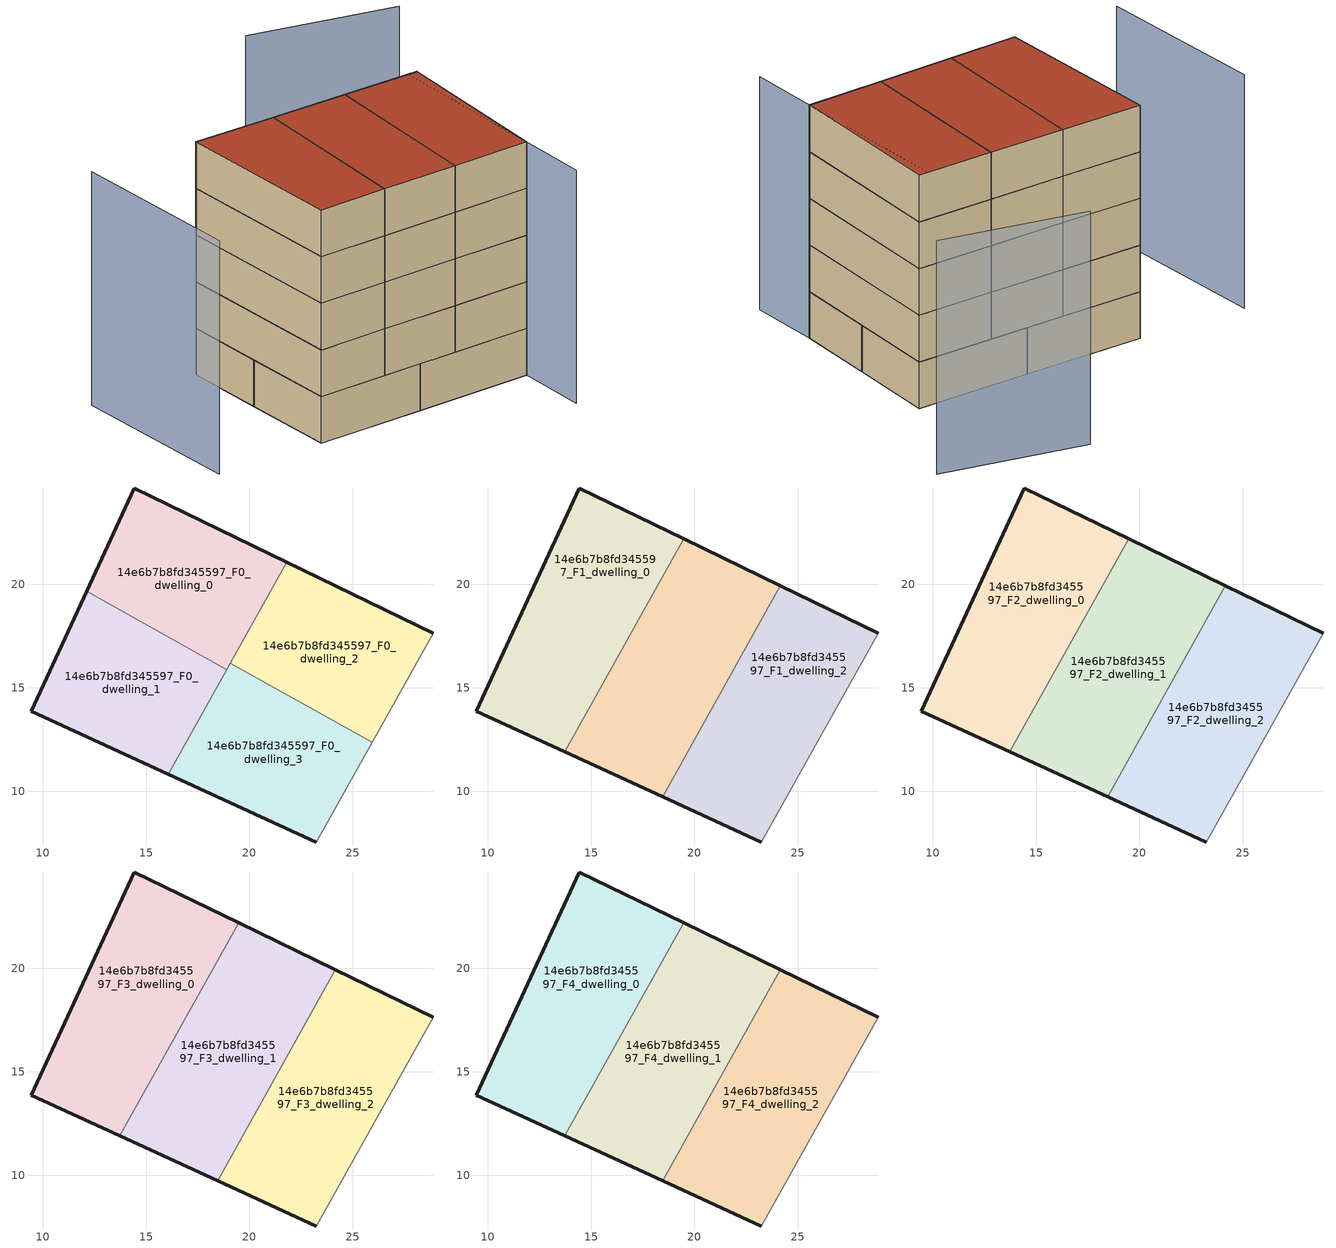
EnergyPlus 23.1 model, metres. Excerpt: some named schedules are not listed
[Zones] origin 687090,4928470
14e6b7b8fd345597_F0_dwelling_0
 floor ground (EU_floor_Construction): 18.9,15.87 21.8,21.06 14.42,24.65 12.12,19.65 z0
 wall outside (EU_wall_Construction): 12.12,19.65 14.42,24.65 21.8,21.06 z0:3
 wall to 14e6b7b8fd345597_F0_dwelling_2 (EU_wall_Construction): 21.8,21.06 19.07,16.18 z0:3
 wall to 14e6b7b8fd345597_F0_dwelling_1 (EU_wall_Construction): 18.9,15.87 12.13,19.65 z0:3
 wall to 14e6b7b8fd345597_F0_dwelling_3 (EU_wall_Construction): 19.07,16.18 18.9,15.87 z0:3
14e6b7b8fd345597_F0_dwelling_1
 floor ground (EU_floor_Construction): 16.08,10.82 18.9,15.87 12.12,19.65 9.46,13.85 z0
 wall outside (EU_wall_Construction): 16.08,10.82 9.46,13.85 12.12,19.65 z0:3
 wall to 14e6b7b8fd345597_F0_dwelling_3 (EU_wall_Construction): 18.9,15.87 16.08,10.82 z0:3
14e6b7b8fd345597_F0_dwelling_2
 floor ground (EU_floor_Construction): 25.92,12.35 28.87,17.63 21.8,21.06 19.07,16.18 z0
 wall outside (EU_wall_Construction): 21.8,21.06 28.87,17.63 z0:3
 wall adiabatic (EU_wall_Construction): 28.87,17.63 25.92,12.35 z0:3
 wall to 14e6b7b8fd345597_F0_dwelling_3 (EU_wall_Construction): 25.92,12.35 19.07,16.18 z0:3
14e6b7b8fd345597_F0_dwelling_3
 floor ground (EU_floor_Construction): 23.23,7.54 25.92,12.35 19.07,16.18 16.08,10.82 z0
 wall outside (EU_wall_Construction): 23.23,7.54 16.08,10.82 z0:3
 wall adiabatic (EU_wall_Construction): 25.92,12.35 23.23,7.54 z0:3
14e6b7b8fd345597_F1_dwelling_0
 floor to 14e6b7b8fd345597_F0_dwelling_0 (EU_floor_Construction): 16.64,17.13 19.47,22.2 14.42,24.65 12.13,19.65 z3
 floor to 14e6b7b8fd345597_F0_dwelling_1 (EU_floor_Construction): 13.72,11.9 16.64,17.13 12.13,19.65 9.46,13.85 z3
 wall outside (EU_wall_Construction): 13.72,11.9 9.46,13.85 14.42,24.65 19.47,22.2 z3:6
 wall to 14e6b7b8fd345597_F1_dwelling_1 (EU_wall_Construction): 19.47,22.2 13.72,11.9 z3:6
14e6b7b8fd345597_F1_dwelling_1
 floor to 14e6b7b8fd345597_F0_dwelling_0 (EU_floor_Construction): 18.9,15.87 21.8,21.06 19.47,22.2 16.64,17.13 z3
 floor to 14e6b7b8fd345597_F0_dwelling_1 (EU_floor_Construction): 18.9,15.87 16.64,17.13 13.72,11.9 z3; 16.08,10.82 16.75,12.01 13.72,11.9 z3; 16.75,12.01 18.9,15.87 13.72,11.9 z3
 floor to 14e6b7b8fd345597_F0_dwelling_3 (EU_floor_Construction): 18.46,9.73 19.79,12.12 16.75,12.01 16.08,10.82 z3; 19.79,12.12 21.35,14.91 19.07,16.18 16.75,12.01 z3
 floor to 14e6b7b8fd345597_F0_dwelling_2 (EU_floor_Construction): 21.35,14.91 24.15,19.93 21.8,21.06 19.07,16.18 z3
 wall outside (EU_wall_Construction): 19.47,22.2 24.15,19.93 / 18.45,9.73 13.72,11.9 z3:6
 wall to 14e6b7b8fd345597_F1_dwelling_2 (EU_wall_Construction): 24.15,19.93 18.45,9.73 z3:6
14e6b7b8fd345597_F1_dwelling_2
 floor to 14e6b7b8fd345597_F0_dwelling_2 (EU_floor_Construction): 25.92,12.35 28.87,17.63 24.15,19.93 21.35,14.91 z3
 floor to 14e6b7b8fd345597_F0_dwelling_3 (EU_floor_Construction): 23.23,7.54 25.92,12.35 21.35,14.91 18.46,9.73 z3
 wall outside (EU_wall_Construction): 24.15,19.93 28.87,17.63 / 23.23,7.54 18.45,9.73 z3:6
 wall adiabatic (EU_wall_Construction): 28.87,17.63 23.23,7.54 z3:6
14e6b7b8fd345597_F2_dwelling_0
 floor to 14e6b7b8fd345597_F1_dwelling_0 (EU_floor_Construction): 13.72,11.9 19.47,22.2 14.42,24.65 9.46,13.85 z6
 wall outside (EU_wall_Construction): 13.72,11.9 9.46,13.85 14.42,24.65 19.47,22.2 z6:9
 wall to 14e6b7b8fd345597_F2_dwelling_1 (EU_wall_Construction): 19.47,22.2 13.72,11.9 z6:9
14e6b7b8fd345597_F2_dwelling_1
 floor to 14e6b7b8fd345597_F1_dwelling_1 (EU_floor_Construction): 18.45,9.73 24.15,19.93 19.47,22.2 13.72,11.9 z6
 wall outside (EU_wall_Construction): 19.47,22.2 24.15,19.93 / 18.45,9.73 13.72,11.9 z6:9
 wall to 14e6b7b8fd345597_F2_dwelling_2 (EU_wall_Construction): 24.15,19.93 18.45,9.73 z6:9
14e6b7b8fd345597_F2_dwelling_2
 floor to 14e6b7b8fd345597_F1_dwelling_2 (EU_floor_Construction): 23.23,7.54 28.87,17.63 24.15,19.93 18.45,9.73 z6
 wall outside (EU_wall_Construction): 24.15,19.93 28.87,17.63 / 23.23,7.54 18.45,9.73 z6:9
 wall adiabatic (EU_wall_Construction): 28.87,17.63 23.23,7.54 z6:9
14e6b7b8fd345597_F3_dwelling_0
 floor to 14e6b7b8fd345597_F2_dwelling_0 (EU_floor_Construction): 13.72,11.9 19.47,22.2 14.42,24.65 9.46,13.85 z9
 wall outside (EU_wall_Construction): 13.72,11.9 9.46,13.85 14.42,24.65 19.47,22.2 z9:12
 wall to 14e6b7b8fd345597_F3_dwelling_1 (EU_wall_Construction): 19.47,22.2 13.72,11.9 z9:12
14e6b7b8fd345597_F3_dwelling_1
 floor to 14e6b7b8fd345597_F2_dwelling_1 (EU_floor_Construction): 18.45,9.73 24.15,19.93 19.47,22.2 13.72,11.9 z9
 wall outside (EU_wall_Construction): 19.47,22.2 24.15,19.93 / 18.45,9.73 13.72,11.9 z9:12
 wall to 14e6b7b8fd345597_F3_dwelling_2 (EU_wall_Construction): 24.15,19.93 18.45,9.73 z9:12
14e6b7b8fd345597_F3_dwelling_2
 floor to 14e6b7b8fd345597_F2_dwelling_2 (EU_floor_Construction): 23.23,7.54 28.87,17.63 24.15,19.93 18.45,9.73 z9
 wall outside (EU_wall_Construction): 24.15,19.93 28.87,17.63 / 23.23,7.54 18.45,9.73 z9:12
 wall adiabatic (EU_wall_Construction): 28.87,17.63 23.23,7.54 z9:12
14e6b7b8fd345597_F4_dwelling_0
 floor to 14e6b7b8fd345597_F3_dwelling_0 (EU_floor_Construction): 13.72,11.9 19.47,22.2 14.42,24.65 9.46,13.85 z12
 wall outside (EU_wall_Construction): 13.72,11.9 9.46,13.85 14.42,24.65 19.47,22.2 z12:15
 wall to 14e6b7b8fd345597_F4_dwelling_1 (EU_wall_Construction): 19.47,22.2 13.72,11.9 z12:15
 roof outside (EU_roof_Construction): 19.47,22.2 13.72,11.9 9.46,13.85 14.42,24.65 z15
14e6b7b8fd345597_F4_dwelling_1
 floor to 14e6b7b8fd345597_F3_dwelling_1 (EU_floor_Construction): 18.45,9.73 24.15,19.93 19.47,22.2 13.72,11.9 z12
 wall outside (EU_wall_Construction): 19.47,22.2 24.15,19.93 / 18.45,9.73 13.72,11.9 z12:15
 wall to 14e6b7b8fd345597_F4_dwelling_2 (EU_wall_Construction): 24.15,19.93 18.45,9.73 z12:15
 roof outside (EU_roof_Construction): 24.15,19.93 18.45,9.73 13.72,11.9 19.47,22.2 z15
14e6b7b8fd345597_F4_dwelling_2
 floor to 14e6b7b8fd345597_F3_dwelling_2 (EU_floor_Construction): 23.23,7.54 28.87,17.63 24.15,19.93 18.45,9.73 z12
 wall outside (EU_wall_Construction): 24.15,19.93 28.87,17.63 / 23.23,7.54 18.45,9.73 z12:15
 wall adiabatic (EU_wall_Construction): 28.87,17.63 23.23,7.54 z12:15
 roof outside (EU_roof_Construction): 28.87,17.63 23.23,7.54 18.45,9.73 24.15,19.93 z15
shading: 21.13,3.21 28.28,17.92 / 7.97,28.11 3.03,17.21 / 36.31,22.65 28.62,28.7 z0:15
[Building]
EU S2 Campaign: North Axis=0; Terrain=City; Solar Distribution=FullExterior
[Site:Location]
Bologna: Latitude=44.5; Longitude=11.25; Time Zone=1; Elevation=37
[SizingPeriod:WeatherFileDays]
AnnualSizingPeriod: Begin Month=1; Begin Day of Month=1; End Month=12; End Day of Month=31; Day of Week for Start Day=Monday; Use Weather File Daylight Saving Period=No; Use Weather File Rain and Snow Indicators=No
[MATERIAL]
EU_InternalMass_Material: Roughness=MediumRough; Thickness=0.1; Conductivity=1; Density=1800; Specific Heat=900; Thermal Absorptance=0.9; Solar Absorptance=0.7; Visible Absorptance=0.7
[MATERIAL:NOMASS] Roughness=MediumRough; Thermal Absorptance=0.9; Solar Absorptance=0.7; Visible Absorptance=0.7
Name | Thermal Resistance
EU_wall_NoMass | 0.905828
EU_roof_NoMass | 0.37593
EU_floor_NoMass | 0.67114
[CONSTRUCTION]
EU_wall_Construction: EU_wall_NoMass
EU_roof_Construction: EU_roof_NoMass
EU_floor_Construction: EU_floor_NoMass
EU_InternalMass_Construction: EU_InternalMass_Material
[ZONE] Type=1; Multiplier=1; Ceiling Height=autocalculate; Floor Area=autocalculate; Part of Total Floor Area=Yes
Name | Volume
14e6b7b8fd345597_F0_dwelling_0; 14e6b7b8fd345597_F0_dwelling_2 | 137.01
14e6b7b8fd345597_F1_dwelling_0; 14e6b7b8fd345597_F2_dwelling_0; 14e6b7b8fd345597_F3_dwelling_0; 14e6b7b8fd345597_F4_dwelling_0 | 182.674
14e6b7b8fd345597_F0_dwelling_1 | 137.017
14e6b7b8fd345597_F1_dwelling_1 | 182.692
14e6b7b8fd345597_F2_dwelling_1; 14e6b7b8fd345597_F3_dwelling_1; 14e6b7b8fd345597_F4_dwelling_1 | 182.701
14e6b7b8fd345597_F1_dwelling_2 | 182.689
14e6b7b8fd345597_F2_dwelling_2; 14e6b7b8fd345597_F3_dwelling_2; 14e6b7b8fd345597_F4_dwelling_2 | 182.69
14e6b7b8fd345597_F0_dwelling_3 | 137.02
[INTERNALMASS] Construction=EU_InternalMass_Construction
Name | Zone or ZoneList | Surface Area
14e6b7b8fd345597_F0_dwelling_0_EU_InternalMass | 14e6b7b8fd345597_F0_dwelling_0 | 45.6698
14e6b7b8fd345597_F0_dwelling_1_EU_InternalMass | 14e6b7b8fd345597_F0_dwelling_1 | 45.6723
14e6b7b8fd345597_F0_dwelling_2_EU_InternalMass | 14e6b7b8fd345597_F0_dwelling_2 | 45.6697
14e6b7b8fd345597_F0_dwelling_3_EU_InternalMass | 14e6b7b8fd345597_F0_dwelling_3 | 45.6732
14e6b7b8fd345597_F1_dwelling_0_EU_InternalMass | 14e6b7b8fd345597_F1_dwelling_0 | 60.8913
14e6b7b8fd345597_F1_dwelling_1_EU_InternalMass | 14e6b7b8fd345597_F1_dwelling_1 | 60.9003
14e6b7b8fd345597_F1_dwelling_2_EU_InternalMass | 14e6b7b8fd345597_F1_dwelling_2 | 60.897
14e6b7b8fd345597_F2_dwelling_0_EU_InternalMass | 14e6b7b8fd345597_F2_dwelling_0 | 60.8913
14e6b7b8fd345597_F2_dwelling_1_EU_InternalMass | 14e6b7b8fd345597_F2_dwelling_1 | 60.9003
14e6b7b8fd345597_F2_dwelling_2_EU_InternalMass | 14e6b7b8fd345597_F2_dwelling_2 | 60.897
14e6b7b8fd345597_F3_dwelling_0_EU_InternalMass | 14e6b7b8fd345597_F3_dwelling_0 | 60.8913
14e6b7b8fd345597_F3_dwelling_1_EU_InternalMass | 14e6b7b8fd345597_F3_dwelling_1 | 60.9003
14e6b7b8fd345597_F3_dwelling_2_EU_InternalMass | 14e6b7b8fd345597_F3_dwelling_2 | 60.897
14e6b7b8fd345597_F4_dwelling_0_EU_InternalMass | 14e6b7b8fd345597_F4_dwelling_0 | 60.8913
14e6b7b8fd345597_F4_dwelling_1_EU_InternalMass | 14e6b7b8fd345597_F4_dwelling_1 | 60.9003
14e6b7b8fd345597_F4_dwelling_2_EU_InternalMass | 14e6b7b8fd345597_F4_dwelling_2 | 60.897
[OTHEREQUIPMENT] Fuel Type=Electricity; Design Level Calculation Method=Watts/Area; Power per Zone Floor Area=1; Fraction Latent=0; Fraction Radiant=0; Fraction Lost=0; Carbon Dioxide Generation Rate=0; EndUse Subcategory=EU_Step8_InternalGains
Name | Zone or ZoneList or Space or SpaceList | Schedule
EU_Step8_InternalGain_14e6b7b8fd345597_F0_dwelling_0_f000 | 14e6b7b8fd345597_F0_dwelling_0 | EU_Step8_GainSchedule_14e6b7b8fd345597_F0_dwelling_0_f000
EU_Step8_InternalGain_14e6b7b8fd345597_F0_dwelling_1_f000 | 14e6b7b8fd345597_F0_dwelling_1 | EU_Step8_GainSchedule_14e6b7b8fd345597_F0_dwelling_1_f000
EU_Step8_InternalGain_14e6b7b8fd345597_F0_dwelling_2_f000 | 14e6b7b8fd345597_F0_dwelling_2 | EU_Step8_GainSchedule_14e6b7b8fd345597_F0_dwelling_2_f000
EU_Step8_InternalGain_14e6b7b8fd345597_F0_dwelling_3_f000 | 14e6b7b8fd345597_F0_dwelling_3 | EU_Step8_GainSchedule_14e6b7b8fd345597_F0_dwelling_3_f000
EU_Step8_InternalGain_14e6b7b8fd345597_F1_dwelling_0_f000 | 14e6b7b8fd345597_F1_dwelling_0 | EU_Step8_GainSchedule_14e6b7b8fd345597_F1_dwelling_0_f000
EU_Step8_InternalGain_14e6b7b8fd345597_F1_dwelling_1_f000 | 14e6b7b8fd345597_F1_dwelling_1 | EU_Step8_GainSchedule_14e6b7b8fd345597_F1_dwelling_1_f000
EU_Step8_InternalGain_14e6b7b8fd345597_F1_dwelling_2_f000 | 14e6b7b8fd345597_F1_dwelling_2 | EU_Step8_GainSchedule_14e6b7b8fd345597_F1_dwelling_2_f000
EU_Step8_InternalGain_14e6b7b8fd345597_F2_dwelling_0_f000 | 14e6b7b8fd345597_F2_dwelling_0 | EU_Step8_GainSchedule_14e6b7b8fd345597_F2_dwelling_0_f000
EU_Step8_InternalGain_14e6b7b8fd345597_F2_dwelling_1_f000 | 14e6b7b8fd345597_F2_dwelling_1 | EU_Step8_GainSchedule_14e6b7b8fd345597_F2_dwelling_1_f000
EU_Step8_InternalGain_14e6b7b8fd345597_F2_dwelling_2_f000 | 14e6b7b8fd345597_F2_dwelling_2 | EU_Step8_GainSchedule_14e6b7b8fd345597_F2_dwelling_2_f000
EU_Step8_InternalGain_14e6b7b8fd345597_F3_dwelling_0_f000 | 14e6b7b8fd345597_F3_dwelling_0 | EU_Step8_GainSchedule_14e6b7b8fd345597_F3_dwelling_0_f000
EU_Step8_InternalGain_14e6b7b8fd345597_F3_dwelling_1_f000 | 14e6b7b8fd345597_F3_dwelling_1 | EU_Step8_GainSchedule_14e6b7b8fd345597_F3_dwelling_1_f000
EU_Step8_InternalGain_14e6b7b8fd345597_F3_dwelling_2_f000 | 14e6b7b8fd345597_F3_dwelling_2 | EU_Step8_GainSchedule_14e6b7b8fd345597_F3_dwelling_2_f000
EU_Step8_InternalGain_14e6b7b8fd345597_F4_dwelling_0_f000 | 14e6b7b8fd345597_F4_dwelling_0 | EU_Step8_GainSchedule_14e6b7b8fd345597_F4_dwelling_0_f000
EU_Step8_InternalGain_14e6b7b8fd345597_F4_dwelling_1_f000 | 14e6b7b8fd345597_F4_dwelling_1 | EU_Step8_GainSchedule_14e6b7b8fd345597_F4_dwelling_1_f000
EU_Step8_InternalGain_14e6b7b8fd345597_F4_dwelling_2_f000 | 14e6b7b8fd345597_F4_dwelling_2 | EU_Step8_GainSchedule_14e6b7b8fd345597_F4_dwelling_2_f000
[ZONEVENTILATION:DESIGNFLOWRATE] Schedule=EU_AlwaysOn; Design Flow Rate Calculation Method=AirChanges/Hour; Air Changes per Hour=0.73129; Ventilation Type=Natural; Fan Pressure Rise=0; Fan Total Efficiency=1; Constant Term Coefficient=1; Temperature Term Coefficient=0; Velocity Term Coefficient=0; Velocity Squared Term Coefficient=0; Minimum Indoor Temperature=-100; Maximum Indoor Temperature=100; Delta Temperature=-100; Minimum Outdoor Temperature=-100; Maximum Outdoor Temperature=100; Maximum Wind Speed=40
Name | Zone or ZoneList or Space or SpaceList
EU_ConstantAir_14e6b7b8fd345597_F0_dwelling_0 | 14e6b7b8fd345597_F0_dwelling_0
EU_ConstantAir_14e6b7b8fd345597_F0_dwelling_1 | 14e6b7b8fd345597_F0_dwelling_1
EU_ConstantAir_14e6b7b8fd345597_F0_dwelling_2 | 14e6b7b8fd345597_F0_dwelling_2
EU_ConstantAir_14e6b7b8fd345597_F0_dwelling_3 | 14e6b7b8fd345597_F0_dwelling_3
EU_ConstantAir_14e6b7b8fd345597_F1_dwelling_0 | 14e6b7b8fd345597_F1_dwelling_0
EU_ConstantAir_14e6b7b8fd345597_F1_dwelling_1 | 14e6b7b8fd345597_F1_dwelling_1
EU_ConstantAir_14e6b7b8fd345597_F1_dwelling_2 | 14e6b7b8fd345597_F1_dwelling_2
EU_ConstantAir_14e6b7b8fd345597_F2_dwelling_0 | 14e6b7b8fd345597_F2_dwelling_0
EU_ConstantAir_14e6b7b8fd345597_F2_dwelling_1 | 14e6b7b8fd345597_F2_dwelling_1
EU_ConstantAir_14e6b7b8fd345597_F2_dwelling_2 | 14e6b7b8fd345597_F2_dwelling_2
EU_ConstantAir_14e6b7b8fd345597_F3_dwelling_0 | 14e6b7b8fd345597_F3_dwelling_0
EU_ConstantAir_14e6b7b8fd345597_F3_dwelling_1 | 14e6b7b8fd345597_F3_dwelling_1
EU_ConstantAir_14e6b7b8fd345597_F3_dwelling_2 | 14e6b7b8fd345597_F3_dwelling_2
EU_ConstantAir_14e6b7b8fd345597_F4_dwelling_0 | 14e6b7b8fd345597_F4_dwelling_0
EU_ConstantAir_14e6b7b8fd345597_F4_dwelling_1 | 14e6b7b8fd345597_F4_dwelling_1
EU_ConstantAir_14e6b7b8fd345597_F4_dwelling_2 | 14e6b7b8fd345597_F4_dwelling_2
[HVACTEMPLATE:THERMOSTAT] Constant Heating Setpoint=20; Constant Cooling Setpoint=50
EU_HeatOnly_14e6b7b8fd345597_F0_dwelling_0; EU_HeatOnly_14e6b7b8fd345597_F0_dwelling_1; EU_HeatOnly_14e6b7b8fd345597_F0_dwelling_2; EU_HeatOnly_14e6b7b8fd345597_F0_dwelling_3; EU_HeatOnly_14e6b7b8fd345597_F1_dwelling_0; EU_HeatOnly_14e6b7b8fd345597_F1_dwelling_1; EU_HeatOnly_14e6b7b8fd345597_F1_dwelling_2; EU_HeatOnly_14e6b7b8fd345597_F2_dwelling_0; EU_HeatOnly_14e6b7b8fd345597_F2_dwelling_1; EU_HeatOnly_14e6b7b8fd345597_F2_dwelling_2; EU_HeatOnly_14e6b7b8fd345597_F3_dwelling_0; EU_HeatOnly_14e6b7b8fd345597_F3_dwelling_1; EU_HeatOnly_14e6b7b8fd345597_F3_dwelling_2; EU_HeatOnly_14e6b7b8fd345597_F4_dwelling_0; EU_HeatOnly_14e6b7b8fd345597_F4_dwelling_1; EU_HeatOnly_14e6b7b8fd345597_F4_dwelling_2
[HVACTEMPLATE:ZONE:IDEALLOADSAIRSYSTEM] System Availability Schedule=EU_AlwaysOn; Maximum Heating Supply Air Temperature=50; Minimum Cooling Supply Air Temperature=13; Maximum Heating Supply Air Humidity Ratio=0.0156; Minimum Cooling Supply Air Humidity Ratio=0.0077; Heating Limit=NoLimit; Cooling Limit=NoLimit; Heating Availability Schedule=EU_AlwaysOn; Cooling Availability Schedule=EU_CoolingOff; Dehumidification Control Type=ConstantSensibleHeatRatio; Cooling Sensible Heat Ratio=0.7; Dehumidification Setpoint=60; Humidification Control Type=None; Humidification Setpoint=30; Outdoor Air Method=None; Outdoor Air Flow Rate per Person=0.00944; Outdoor Air Flow Rate per Zone Floor Area=0; Outdoor Air Flow Rate per Zone=0; Demand Controlled Ventilation Type=None; Outdoor Air Economizer Type=NoEconomizer; Heat Recovery Type=None; Sensible Heat Recovery Effectiveness=0.7; Latent Heat Recovery Effectiveness=0.65
Name | Template Thermostat
14e6b7b8fd345597_F0_dwelling_0 | EU_HeatOnly_14e6b7b8fd345597_F0_dwelling_0
14e6b7b8fd345597_F0_dwelling_1 | EU_HeatOnly_14e6b7b8fd345597_F0_dwelling_1
14e6b7b8fd345597_F0_dwelling_2 | EU_HeatOnly_14e6b7b8fd345597_F0_dwelling_2
14e6b7b8fd345597_F0_dwelling_3 | EU_HeatOnly_14e6b7b8fd345597_F0_dwelling_3
14e6b7b8fd345597_F1_dwelling_0 | EU_HeatOnly_14e6b7b8fd345597_F1_dwelling_0
14e6b7b8fd345597_F1_dwelling_1 | EU_HeatOnly_14e6b7b8fd345597_F1_dwelling_1
14e6b7b8fd345597_F1_dwelling_2 | EU_HeatOnly_14e6b7b8fd345597_F1_dwelling_2
14e6b7b8fd345597_F2_dwelling_0 | EU_HeatOnly_14e6b7b8fd345597_F2_dwelling_0
14e6b7b8fd345597_F2_dwelling_1 | EU_HeatOnly_14e6b7b8fd345597_F2_dwelling_1
14e6b7b8fd345597_F2_dwelling_2 | EU_HeatOnly_14e6b7b8fd345597_F2_dwelling_2
14e6b7b8fd345597_F3_dwelling_0 | EU_HeatOnly_14e6b7b8fd345597_F3_dwelling_0
14e6b7b8fd345597_F3_dwelling_1 | EU_HeatOnly_14e6b7b8fd345597_F3_dwelling_1
14e6b7b8fd345597_F3_dwelling_2 | EU_HeatOnly_14e6b7b8fd345597_F3_dwelling_2
14e6b7b8fd345597_F4_dwelling_0 | EU_HeatOnly_14e6b7b8fd345597_F4_dwelling_0
14e6b7b8fd345597_F4_dwelling_1 | EU_HeatOnly_14e6b7b8fd345597_F4_dwelling_1
